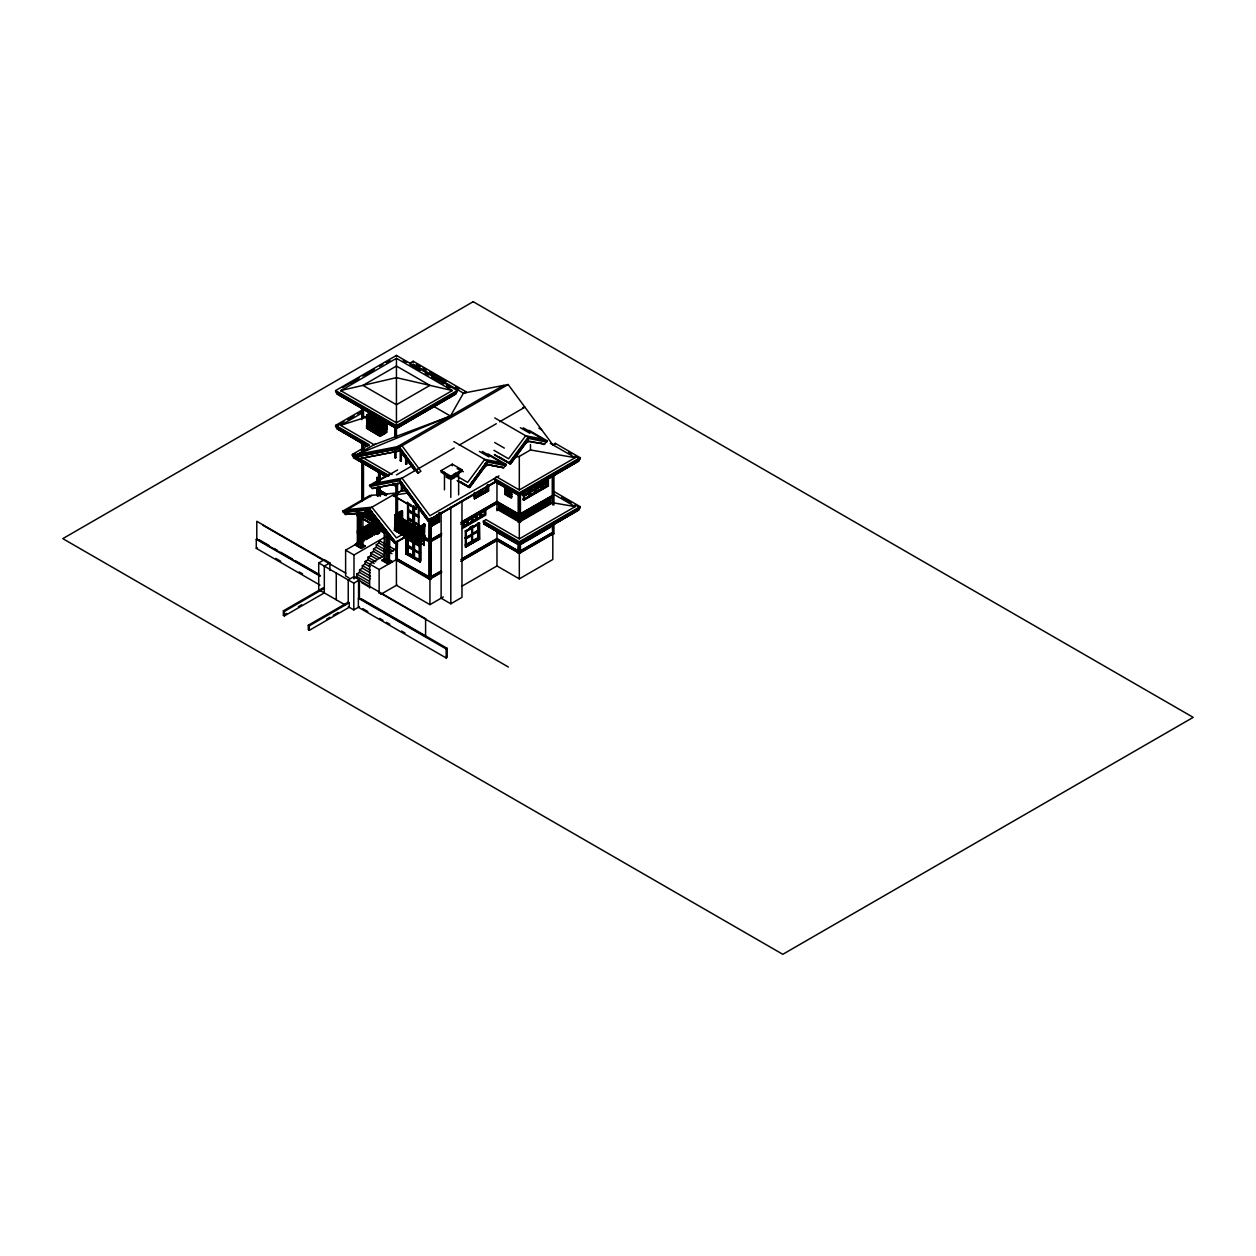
<?xml version="1.0" encoding="UTF-8"?>
<svg xmlns="http://www.w3.org/2000/svg" width="1256" height="1256" viewBox="0 0 1256 1256"><rect width="100%" height="100%" fill="white"/><g stroke="black" fill="none" stroke-linecap="round" stroke-linejoin="round"><path stroke-width="1.5" d="M418.75 543.408L421.278 543.471M423.57 543.848C424.34 545.763 424.073 543.675 422.409 544.084M423.979 543.236C423.696 535.684 424.968 547.538 420.681 542.231M423.743 545.387L424.418 539.546L423.979 545.528M494.299 454.484L510.517 463.888L527.599 440.887L527.881 438.328L546.784 442.081L547.302 440.887L528.98 430.306M576.316 456.87L579.597 458.77L579.032 461.015L519.309 495.508L495.037 481.488M488.035 453.95L506.356 464.516L505.838 465.709L486.935 461.973L468.535 486.747L469.571 487.532L486.653 464.516L487.202 462.13L468.582 487.218L457.137 480.608M527.316 441.358L544.162 443.965M505.32 465.505L503.735 467.813L486.37 464.359L469.791 487.344L460.465 481.974M546.282 441.861L544.68 444.169L527.599 440.887M370.222 512.024L345.683 514.348L370.222 512.652L394.525 543.016L405.939 536.736L394.729 543.141L369.939 512.181L369.656 509.732L343.657 512.197L345.149 514.52L370.222 512.024L394.761 542.686M405.939 536.736L406.41 536.077L394.525 543.016M506.356 464.516L487.202 460.842L468.582 487.218M547.302 440.887L528.164 437.198L509.01 462.993L509.528 463.59L528.164 438.485L509.481 463.103L510.517 463.888M526.201 442.238L510.737 463.715L499.605 457.137M373.001 520.094L371.933 519.953L375.073 516.295M372.404 520.565L374.492 518.131M375.042 517.817L372.969 520.251L371.933 519.953M465.662 392.924L465.945 391.684L463.464 393.128L450.433 416.05L357.348 454.389L402.03 445.786L420.901 471.22L417.903 473.261L399.549 448.518L355.385 457.011L354.867 455.818L375.874 443.698M429.018 520.565L399.549 479.557L369.547 485.334L370.065 486.527L399.816 480.687L429.065 520.078L428.029 520.863L400.099 483.246L399.549 480.844L429.018 520.565L496.827 481.409M394.729 543.141L395.671 542.231L369.656 509.732L343.124 512.37L342.668 511.176L369.719 495.555L396.441 493.027L369.39 508.649L342.668 511.176M364.79 512.527L368.055 518.116L368.997 517.55L365.747 511.961M418.97 543.534L420.054 542.827M422.503 544.256L422.518 544.021M335.619 390.553L396.441 355.432L457.263 390.553L457.263 391.621L396.441 426.726L335.619 391.621L335.619 390.553L396.441 425.658L457.263 390.553M342.386 387.712L352.512 381.871M355.903 379.909L359.279 377.962M362.654 376.015L367.725 373.095M371.101 371.132L374.476 369.186M379.548 366.265L382.923 364.303M386.299 362.356L389.69 360.409M351.24 382.923L357.944 379.061M364.632 375.199L373.001 370.363M386.393 362.623L389.752 360.692M452.286 390.553L396.441 377.648L340.596 390.553L396.441 422.785L452.286 390.553L396.441 358.305L340.596 390.836M409.817 363.188L413.193 361.241L465.945 391.684M369.138 445.786L335.619 426.443L335.619 425.376L362.435 409.896M335.619 426.443L344.003 421.608M350.707 417.746L354.051 415.799M357.411 413.868L360.755 411.937M366.893 446.115L336.734 428.704L336.184 426.443L341.208 423.539M347.912 419.677L352.936 416.772M433.461 406.253L450.433 416.05L374.1 444.718L340.596 425.376L362.372 412.8M366.815 425.863C368.605 427.071 365.323 417.055 366.815 414.81L369.594 413.193M367.694 414.935L366.815 415.077L380.113 423.021L384.305 420.603M366.815 415.344L370.897 412.816M370.897 413.35L367.129 415.265L367.129 426.051M370.991 413.742L366.815 416.16L380.348 423.869M370.897 414.166L367.694 416.019L380.348 423.319L385.168 420.54M369.594 415.077L372.388 413.475L372.514 418.97M372.514 413.774L369.531 415.422M368.809 417.259L368.667 426.742L368.353 416.097M369.343 427.134L369.484 417.651M370.363 414.935L370.018 427.527L370.363 418.17M370.85 418.452L371.384 428.312L371.682 413.962M375.623 414.496L375.623 417.793L376.737 417.149M372.749 429.097L372.891 419.63L372.891 428.798M375.293 414.276L375.481 430.682L375.623 418.185L376.737 417.541L376.737 420.839M373.77 420.132L373.44 429.489L372.561 419.818M369.594 422.628L372.388 421.027M372.514 421.325L367.694 424.104L380.348 431.42L386.769 427.715L387.099 428.437L380.113 432.472L366.815 424.779M374.257 420.415L374.79 430.29L374.947 415.767M367.694 424.654L372.514 421.875M366.579 426.381L366.815 428.06L380.333 435.863M375.623 421.2L375.481 430.682M367.788 426.239L367.694 414.668L380.348 421.985L383.551 420.116M376.156 431.075L376.298 421.592L376.298 430.761M380.364 419.253L379.249 419.897L375.623 417.793M377.852 422.487C380.898 438.423 376.266 436.68 379.249 420.289L380.709 419.441M377.177 422.095L376.847 431.467L375.968 421.78M370.504 427.809L370.504 414.637L370.85 427.621M379.783 422.565L384.305 420.069M379.218 423.272L378.888 432.645M380.113 422.754L385.168 419.74M379.375 423.759L379.563 433.037L379.704 423.555M371.87 428.594L371.87 414.072M380.113 423.837L385.168 421.09M381.337 432.77L380.992 423.79M382.169 432.284L382.499 422.927L382.499 432.095M385.702 421.153L380.113 424.371L366.815 416.694M380.364 424.591L379.249 425.235L376.831 423.837L379.689 425.564M373.833 414.982L374.257 429.583M383.221 427.527L384.336 426.883M383.551 428.108L384.666 427.464M377.522 422.691L377.664 431.546M376.941 424.277L383.881 428.296L385.561 427.323M380.113 431.923L387.099 427.904M380.678 433.226C378.715 434.686 382.326 421.859 380.709 419.834L379.579 420.477L383.221 422.565L379.579 420.085M383.143 431.499L383.488 422.126L383.347 431.609M384.854 430.73L384.854 421.561L384.509 430.934M385.498 420.964L385.498 430.133L386.032 420.886M380.113 433.932L387.036 429.803L382.452 427.166M380.113 434.184L387.036 429.803M386.817 431.876L380.113 435.738L380.113 433.807L366.36 425.863L380.333 434.058M385.655 433.179L380.113 436.382L366.36 428.06L380.113 435.989L387.036 432.001M398.136 427.04L455.583 393.882L396.441 428.563L337.299 393.882L396.441 428.029M385.561 476.228L353.501 457.718L352.936 455.457L388.654 476.087L352.371 455.457L352.371 454.389L369.138 444.718L335.619 425.376M352.371 455.457L355.731 453.526M361.32 450.621L364.664 448.69M355.385 457.011L399.816 448.361L417.95 472.774M357.018 459.194L402.03 450.449L357.018 459.194L355.652 456.854M357.552 459.633L359.2 458.675M397.383 446.681L503.499 385.419M354.867 455.818L399.549 447.23L508.146 384.524L552.813 444.812M399.549 448.518L400.099 450.904L414.668 470.545M400.099 450.904L414.747 470.105M394.808 450.825L394.808 457.592L395.923 457.592L395.923 450.825M394.808 457.592L395.923 457.592M319.95 585.092L256.287 548.338L256.287 539.311L257.292 538.73M400.224 450.072L400.224 460.732L401.339 460.732L401.339 451.846M400.224 460.732L401.339 460.732M377.177 477.767L377.459 481.362M256.287 548.338L257.292 547.757M379.124 477.924L378.009 478.567L378.009 482.131M405.657 456.556L405.657 463.856L406.771 463.856L406.771 458.377M369.547 485.334L388.795 474.219M405.657 463.856L406.771 463.856M352.371 454.389L388.371 475.176L390.851 473.732M397.665 469.901L374.1 483.497L402.03 478.128L429.945 515.745L498.962 475.898M396.441 474.894L413.193 465.222M378.009 490.028L379.124 489.385M379.124 489.762L378.009 490.421L378.009 493.969L379.124 493.325M371.87 495.351L347.3 509.544L371.87 507.22L396.441 537.913L402.988 534.13M399.549 479.557L454.201 448M459.209 445.111L496.324 423.712M499.621 421.78L524.945 407.18L522.857 407.572M378.009 494.362L379.124 493.718M400.099 483.246L427.809 520.69L495.068 481.707M359.875 512.935L358.478 513.751L382.907 527.85M356.798 515.258L387.602 533.674L356.798 515.258L388.151 532.717M408.2 491.441L401.528 490.531L393.207 495.665L401.528 490.861M401.355 483.654L401.355 491.08L402.47 491.08L402.47 483.654M401.355 491.08L402.47 491.08M441.123 470.608L452.286 464.155L461.973 469.744L461.973 471.361L450.81 477.814L441.123 472.209L441.123 470.608L450.81 476.197L461.973 469.744M365.182 515.572L364.617 512.212M370.222 512.652L371.87 511.694M407.399 491.159L407.337 491.96M368.526 517.503L367.977 511.239M368.055 518.116L368.997 517.55M372.435 519.764L371.886 513.107M368.275 512.307L372.498 520.015M362.262 528.038L373.707 521.428M357.913 530.864L357.913 544.413L358.478 530.864L360.865 532.246M361.822 528.933L373.707 522.072M455.74 475.176L457.137 474.36M361.822 529.577L375.23 521.837M455.834 475.223L457.843 475.679L455.441 477.06L455.441 473.198M362.262 529.64L375.356 522.088M378.998 521.366L375.874 522.166L376.816 522.527M376.345 522.025L375.795 517.394M363.439 529.797L363.785 540.959L363.785 530.001M365.794 528.446L366.124 539.609M371.65 525.071L371.996 536.218L371.996 525.259M374.005 523.705L374.335 534.868L374.335 523.909M361.822 531.194L375.23 523.454M376.266 522.857L376.91 522.339L376.674 533.517L376.345 519.372M451.689 479.243L454.091 477.845L454.091 473.983M395.326 514.693L395.326 528.226L394.761 514.693L401.747 510.658L402.579 511.145L402.532 532.199L402.532 520.847M401.182 521.067L400.852 513.563L401.355 531.524L402.03 510.815L402.03 520.675M379.704 524.6L380.819 524.6L380.254 531.508L380.819 525.667M395.876 515.337L402.312 510.972L394.761 515.337L417.667 528.556L424.638 524.521L417.667 527.913L394.761 514.693M395.876 516.938L402.312 513.233L401.747 512.275L394.761 516.295L417.667 529.514L424.638 526.138L417.667 530.158L394.761 516.938M402.312 512.589L395.876 516.295L417.667 528.87L424.638 525.495M396.331 517.66L396.661 528.807L396.661 517.849M407.949 510.815L409.064 510.171L414.15 513.107L413.036 513.751L407.949 510.815L407.949 503.075L411.34 505.038M414.15 521.24L413.036 521.884L407.949 518.948L407.949 511.208L409.064 510.564M484.188 467.106L488.992 464.328M525.134 443.462L528.336 441.625M345.227 604.968L318.726 589.676L318.726 562.908L324.315 559.674L329.904 562.908L329.904 570.554M397.838 518.131L397.508 529.294M398.168 518.336L397.838 529.483M362.262 539.326L365.543 537.427M370.442 534.601L380.819 529.263L361.822 540.221M399.016 518.807L399.345 529.969M362.105 543.864L365.182 546.282L361.273 548.542L355.118 544.994L359.028 542.09M399.345 519.011L399.016 530.158M348.964 577.886L345.62 575.955L345.62 550.159L358.604 542.67M361.822 540.865L380.254 529.577M355.118 544.994L359.028 542.733M380.238 530.817L379.704 525.667M364.617 540.096L364.947 529.326M372.828 535.354L372.828 524.38M375.167 533.988L375.167 523.03L375.842 533.988M378.684 531.963L378.684 526.484M400.177 519.497L400.523 530.644M362.607 541.634L362.607 530.283M367.301 538.934L367.301 527.583L367.631 538.73M368.479 538.259L368.479 526.908L368.809 538.055M369.641 537.568L369.641 526.217L369.986 537.38M370.818 536.893L370.818 525.542L371.148 536.705M400.523 519.686L400.177 530.848M376.91 522.433L376.91 533.706L379.422 533.219L379.422 523.831M357.772 545.23L359.875 544.507L359.875 514.458M376.91 533.706L379.422 533.219M407.949 511.208L413.036 514.144L414.48 513.296L417.871 515.258M329.904 562.908L324.315 566.126L324.315 592.895L284.374 615.942L283.369 615.361L283.369 610.856L323.294 587.792L324.315 588.373L284.374 611.437L283.369 610.856M402.532 521.24L402.532 532.199M397.555 524.364L394.761 525.966L417.667 539.185L424.638 535.81L417.667 539.845L394.761 526.625M407.949 518.948L409.064 518.304L412.455 520.251M403.694 521.915L403.694 532.874M408.388 524.615L408.388 535.574L407.949 519.325L409.064 518.681M360.425 513.484L360.425 546.768L361.273 547.255L362.937 546.282L362.937 514.96M394.541 528.431L417.887 541.65M355.118 544.35L361.273 547.899L365.182 545.638M404.872 522.59L404.872 533.549M513.72 457.388L519.309 456.415L530.472 449.962L575.154 457.702L519.309 489.95L496.136 476.574M396.158 516.656L397.006 528.619M406.049 523.265L406.049 534.224M394.541 530.236L417.887 543.456M407.227 523.94L407.227 534.899M345.62 550.159L353.988 554.995L385.09 537.05M407.949 519.325L413.036 522.26L414.48 521.428L414.48 513.688L413.365 514.332L418.452 517.268L418.452 525.008L413.365 522.072M385.718 552.671L376.329 547.255L376.329 544.68L379.124 543.063L385.388 546.674M390.067 536.485L388.402 537.458L393.175 540.206M409.566 525.291L409.566 536.265M410.743 525.966L410.743 536.94M552.844 444.797L555.325 443.352L580.146 457.686L580.146 458.77L519.309 493.891L494.487 479.557L494.487 478.489L519.309 492.823L580.146 457.686M382.923 556.863L373.55 551.447L373.55 548.872L376.329 547.255M411.905 526.657L411.905 537.615M494.487 479.557L519.309 493.561L579.597 458.77M413.915 527.803L414.26 538.965L414.48 521.805L413.365 522.465L418.452 525.385L418.499 540.52L418.499 529.545M377.004 559.25L370.756 555.639L370.756 553.064L373.55 551.447M428.029 520.863L497.345 480.812M415.422 528.289L415.767 539.452M407.949 527.065L413.036 530.001L414.15 529.357L409.064 526.421L407.603 527.269L407.603 502.117M415.767 528.493L415.422 539.64M395.876 514.693L417.667 527.269L424.921 524.035L424.371 537.254L423.806 524.035L424.371 537.254M435.706 519.576L438.328 518.069L438.328 515.368L435.706 516.891L435.706 519.576L434.592 518.932M413.365 530.189L414.48 529.545M418.217 540.802L417.102 540.802L417.667 527.583L418.217 540.802L417.667 527.269M418.217 527.913L417.102 527.913M374.209 563.442L367.961 559.831L367.961 557.256L370.756 555.639M432.19 520.957L434.812 519.45L434.812 516.765M437.763 517.739L435.141 519.262L435.141 516.561M419.331 528.682L419.677 539.845L419.677 528.87M420.509 528.007L420.854 539.154L420.854 528.195M421.686 527.332L422.016 538.479L422.016 527.52M422.864 526.657L423.194 537.803L423.194 526.845M432.19 521.35L434.812 519.843L434.812 522.527M435.141 519.639L437.763 518.131M474.627 496.952L480.608 493.498L480.608 489.73M435.361 520.157L432.739 521.68L432.739 524.364L435.361 522.841L435.361 520.157L434.246 519.513L434.246 522.198L435.361 522.841M434.246 516.436L434.246 519.12L435.706 519.968L438.328 518.445L438.328 521.13L435.706 522.653L434.592 522.009L437.214 520.486L439.443 521.774L439.443 512.699M481.158 493.828L480.043 493.184L474.077 496.622L475.192 497.282L481.158 493.828L481.158 490.06M487.469 490.185L486.355 489.542L480.389 492.98L481.503 493.624L487.469 490.185L487.469 484.518M369.861 566.723L365.166 564.023L365.166 561.448L367.961 559.831M488.6 485.02L488.6 490.829L474.909 498.397L474.909 492.807M474.344 492.917L474.344 498.726L488.317 490.672L488.317 484.863M407.603 537.584L406.489 538.227L419.897 545.967M474.344 498.726L488.6 490.829M432.19 524.035L437.763 520.816L437.763 515.007M370.19 572.72L362.372 568.214L362.372 565.64L365.166 564.023M431.907 518.54L431.907 525.809L439.16 521.617L439.16 512.527M419.897 533.062L418.782 533.706L418.782 508.554M431.907 525.809L439.443 521.774M412.753 538.102L413.083 526.939L413.083 538.29M370.52 578.718L359.577 572.406L359.577 569.832L362.372 568.214M384.226 555.592L369.641 564.023L369.641 587.981M389.093 552.781L395.593 549.029M419.002 525.071L413.915 522.135L414.59 538.777M283.369 615.361L286.698 613.446M298.347 606.711L301.675 604.795M417.667 538.541L424.638 535.166M369.295 583.82L356.783 576.598L356.783 574.023L359.577 572.406M388.999 559.391L392.06 561.809L388.151 564.07L382.012 560.521L384.619 558.37M416.27 529.168L416.6 539.939M505.352 489.196L506.466 486.512L505.352 489.196L510.925 492.415L512.055 491.771L507.864 489.353M382.012 560.521L384.619 559.014M414.15 541.995L413.036 542.639L407.054 539.185L407.054 546.093L408.169 545.449L412.659 548.04M414.15 556.188L413.036 556.832L407.054 553.378L407.054 546.486L408.169 545.842L408.169 552.734L405.939 554.022L405.939 535.967M505.352 489.573L506.466 488.929L505.352 491.614L505.352 489.573L510.925 492.807L512.055 492.164M423.806 536.94L424.921 536.94M353.988 578.215L356.783 576.598M417.667 541.509L424.873 537.223L417.667 541.776L394.321 527.913L417.667 541.383L417.667 543.314L424.638 539.295L424.873 537.615M384.242 529.184L384.242 560.521L385.09 560.992L386.769 560.035L386.769 532.623M505.352 492.007L506.466 491.363L505.352 494.048L505.352 492.007L510.925 495.225L512.055 494.581M417.667 543.581L424.873 539.421L417.667 543.958L394.321 530.095L417.667 543.958M407.886 537.427L420.179 543.864L420.179 561.919L405.939 554.022M318.726 562.908L353.8 583.161L359.389 579.927L359.389 599.049M382.012 559.878L388.151 563.426L392.06 561.165M407.054 546.093L413.036 549.547L414.15 548.903M365.166 561.448L379.124 569.502L396.975 559.203M407.054 546.486L413.036 549.924L414.48 549.092L414.48 542.184L413.365 542.843L419.331 546.282L421.011 545.324L421.011 560.804L419.614 561.605L419.614 544.193M429.945 540.159L441.672 533.392M461.423 521.994L496.968 501.474L519.309 514.363L553.095 495.178L553.095 496.795L519.309 516.295L496.968 503.405L460.795 524.286M418.232 534.035L429.678 540.645L441.405 533.879L441.405 535.48L429.678 542.262L423.131 538.479M460.795 522.669L496.968 501.788L519.309 514.693L553.095 495.178M429.945 541.776L441.405 535.48M462.224 523.14L496.968 503.075L519.309 515.981L553.095 496.795M505.352 491.614L510.925 494.848L512.055 494.205L507.864 491.787M462.773 522.496L463.888 523.14L467.891 520.832L467.891 524.71L463.888 527.018L462.773 526.374L466.777 524.066L467.891 524.71M468.221 524.506L472.225 522.198L472.225 518.336L468.221 520.643L468.221 524.506L467.106 523.862M471.44 517.488L472.57 518.131L476.574 515.824L476.574 519.701L472.57 522.009L471.44 521.366M480.122 512.479L481.236 513.123L485.24 510.815L485.24 514.693L481.236 517.001L480.122 516.357M505.352 494.048L510.925 497.282L512.055 496.622L507.864 494.205M498.977 504.943L500.092 504.3L500.092 508.696L498.977 509.339L498.977 504.943L500.783 505.995L501.898 505.352M472.774 520.596L475.443 519.058L476.574 519.701M481.456 515.588L484.125 514.049L485.24 514.693M463.323 526.688L467.326 524.38L467.326 520.518M535.904 485.051L529.608 488.804L529.608 492.101L535.339 488.788L535.339 485.507M536.234 484.863L541.948 481.55M545.151 479.714L548.009 478.049M476.903 519.497L480.907 517.189L480.907 513.327L476.903 515.635L476.903 519.497L475.789 518.854M533.612 486.763L523.783 492.43L523.783 500.171L522.653 499.527M536.877 484.879L548.354 478.253L548.354 485.994L523.783 500.171M413.365 549.736L419.331 553.19L420.462 552.546M462.349 528.556L485.805 515.007L485.805 509.858M420.462 559.831L419.331 560.474L413.365 557.02L414.48 556.377L414.48 549.484L413.365 550.128L419.331 553.566L420.462 552.923M504.033 510.957L502.918 511.6L501.113 510.564L501.113 506.184L502.227 505.54M533.345 492.98L529.059 495.461L530.173 496.104L535.904 492.792L535.904 489.51L522.998 495.272L524.113 495.916L524.113 492.635L522.653 491.787M533.345 489.291L529.059 491.771L530.173 492.415L530.173 489.134L529.059 488.49M539.405 485.805L535.119 488.286L536.234 488.929L536.234 485.632M544.036 483.12L546.894 481.472L548.009 482.116L548.009 478.834M501.113 506.184L502.918 507.22L504.033 506.576M535.668 488.6L541.399 485.303M541.729 485.099L547.459 481.802L547.459 478.505M504.708 506.969L503.593 507.612L505.383 508.649L505.383 513.029L506.513 512.385M548.009 482.116L523.548 495.979L523.548 499.276L529.278 495.963L529.278 492.682M469.603 527.583L472.947 525.652M522.998 495.665L524.113 496.308L529.844 492.996L529.844 496.293L524.113 499.59L522.998 498.946M535.904 489.118L535.904 485.821L534.773 485.177L534.773 488.474L536.234 489.306L541.948 486.009L541.948 489.291L536.234 492.603L535.119 491.96L539.405 489.479M540.834 484.973L542.294 485.805L548.009 482.508L548.009 485.789L542.294 489.102L541.179 488.458M479.384 522.904L465.411 530.974L465.411 547.098L479.651 539.185L479.384 522.904L479.384 539.028L465.411 547.098M498.977 509.339L500.783 510.376L501.898 509.732M479.651 523.077L465.693 531.131L465.693 547.255M553.174 491.065L580.131 506.623L580.131 507.707L519.309 542.812L483.309 522.025L485.805 519.529L519.309 538.871L575.154 506.623L553.378 494.048M501.113 510.564L502.227 509.92M465.128 530.817L466.259 531.461L472.225 528.007L472.225 534.899M471.44 527.159L472.57 527.818L478.536 524.364L478.536 531.257L465.693 538.416M542.608 487.626L546.894 485.146L548.354 485.994M483.309 522.025L519.309 542.498L579.566 507.707L579.016 509.952L519.309 544.429L483.874 523.972L483.591 521.868M541.399 488.976L535.668 492.274L535.668 488.992M541.729 488.772L547.459 485.475L547.459 482.178M504.708 511.349L503.248 512.181L503.248 507.031M308.285 625.237L348.226 602.173L349.231 602.77L349.231 607.276L309.306 630.339L308.285 629.743L308.285 625.237L309.306 625.818L349.231 602.77M483.874 523.972L519.309 544.099L578.451 509.952L519.309 544.633L484.157 523.799M484.157 524.349L485.805 523.391M361.084 598.641L447.183 648.347L447.183 657.375L446.163 657.971L358.368 607.276L358.368 598.249L359.389 597.668M508.649 513.625L507.518 514.269L507.518 509.889L505.728 508.837L505.728 513.233L506.843 512.589M511.114 515.054L509.999 515.698L508.193 514.662L508.193 510.266L509.999 511.302L511.114 510.658M466.635 536.846L478.536 531.649L478.536 538.541L472.57 541.995L471.44 541.352M510.329 511.506L511.443 510.862L511.443 515.243L510.329 515.886L510.329 511.506L512.134 512.542L513.578 511.71M465.693 538.039L471.675 534.585L471.675 527.677M477.986 530.943L472.005 534.381L472.005 527.489M326.591 619.177L329.92 617.261M333.248 615.346L338.241 612.457M465.128 538.102L466.259 538.745L472.225 535.292L472.225 542.184L466.259 545.638L465.128 544.994M509.308 514.002L507.864 514.85L507.864 509.685M512.464 512.354L512.464 517.503L513.924 516.671L515.714 517.707L514.599 518.351L512.809 517.315L512.809 512.935L514.599 513.971L515.714 513.327M514.944 514.159L516.734 515.196L516.734 519.591L514.944 518.555L514.944 514.159L516.059 513.516M510.329 515.886L512.134 516.923L513.249 516.279M466.635 544.131L471.11 541.54L472.225 542.184M472.947 540.488L477.421 537.898L479.651 539.185M518.194 514.363L517.08 515.007L517.08 520.172L498.648 509.528L498.648 504.363M348.226 606.695L353.8 609.914L359.389 606.695M380.756 594.355L396.975 584.998M465.693 545.324L471.675 541.87L471.675 534.962M514.944 518.555L516.059 517.896M523.783 514.096L521.899 515.196L521.899 519.576L523.783 518.493L523.783 514.096L522.669 513.453M523.03 513.249L524.145 513.892L526.029 512.809L526.029 517.189L524.145 518.288L523.03 517.645L524.914 516.546L526.39 517.378L526.39 512.212M525.259 511.569L526.735 512.401L528.635 511.302L528.635 515.698L526.735 516.781L525.62 516.138M527.865 510.454L528.98 511.098L530.864 510.015L529.749 509.371L529.749 513.751L531.225 514.583L531.225 509.418L530.111 508.774M531.571 513.987L533.47 512.903L533.47 508.507L531.571 509.606L531.571 513.987L530.456 513.343M532.701 507.66L533.816 508.303L535.715 507.22L535.715 511.6L533.816 512.699L532.701 512.055L534.601 510.957L536.061 511.789L536.061 506.623M535.292 506.168L536.422 506.812L538.306 505.713L538.306 510.109L536.422 511.192L535.292 510.548L537.191 509.465L538.306 510.109M540.551 504.425L538.667 505.509L538.667 509.905L537.537 509.261M548.338 504.315L550.238 503.216L550.238 498.836L548.338 499.919L548.338 504.315L547.224 503.672M461.784 586.269L496.968 565.954L496.968 532.418L499.653 532.293L497.298 532.23M531.021 513.673L532.905 512.574L532.905 508.193M540.692 508.083L542.592 506.984L542.592 502.604M499.982 532.481L498.868 533.125L500.092 533.847L500.092 531.602M527.865 514.85L528.98 515.494L530.864 514.395L531.021 509.277M538.667 509.905L540.551 508.806L540.692 503.687M541.258 508.397L543.141 507.314L543.141 502.918L541.258 504.017L541.258 508.397L540.143 507.754M543.503 507.11L545.387 506.011L545.387 501.631L543.503 502.714L543.503 507.11L542.388 506.466M546.093 505.603L547.993 504.52L547.993 500.124L546.093 501.223L546.093 505.603L544.978 504.959M520.424 519.529L521.538 520.172L550.583 503.405L550.583 498.24M429.945 577.242L441.405 570.946L441.405 572.563L429.678 579.33L429.678 577.729L396.975 558.841L428.327 576.3M462.224 558.606L496.968 538.541L519.309 551.447L553.095 532.261L553.095 533.879L519.309 553.378L496.968 540.488L460.795 561.369M429.678 577.729L441.405 570.946M460.795 559.752L496.968 538.871L519.309 551.761L553.095 532.261M441.672 572.077L428.83 578.859L428.83 518.54M461.784 560.474L496.968 540.159L519.309 553.064L552.813 533.706M431.075 518.54L431.075 578.859L429.945 579.503L395.86 559.815L395.86 542.514M507.974 537.097L506.859 537.741L502.337 535.135M508.303 537.285L507.189 537.929L511.71 540.551M514.725 541.006L512.385 540.928M515.07 541.195L513.955 541.838L515.18 542.545L515.18 540.315M483.309 520.957L519.309 541.744L580.131 506.623M522.025 543.361L523.783 542.341L522.669 541.697M526.515 540.771L528.289 539.75M529.247 539.201L535.747 535.449M536.218 535.166L542.718 531.414M543.691 530.864L545.449 529.844L545.449 527.599M545.936 529.561L547.695 528.54L546.58 527.897M521.538 544.036L550.583 527.269M518.194 543.487L518.194 553.064L518.744 543.157M428.327 577.917L396.409 559.485L396.441 585.296L429.945 604.654L443.352 596.914M520.424 543.487L520.424 553.064L518.194 553.064M553.943 522.213L553.943 533.706L552.813 534.35L552.263 526.374M441.123 512.37L441.123 598.201L450.81 603.791L461.973 597.338L461.973 500.704M496.968 565.954L519.309 578.859L552.813 559.501L552.813 524.773M358.368 598.249L446.163 648.944L447.183 648.347M375.874 522.166L378.606 520.69M340.596 425.376L366.36 417.102M371.933 520.345L368.84 511.993M508.146 384.524L463.464 393.128L413.193 364.099M407.745 492.996L393.207 495.335L416.552 509.135L393.207 495.665M370.426 496.732L369.719 495.555M420.477 542.78L420.901 542.985M575.154 506.623L552.813 502.761L519.309 522.104L496.968 509.198M421.105 544.005L421.969 544.398L421.184 544.115M538.855 428.139L541.65 429.756M416.49 364.209L419.787 366.124M423.084 368.024L426.381 369.923M429.678 371.823L432.975 373.739M436.272 375.638L446.163 381.353M568.56 452.082L571.873 453.981M575.185 455.897L580.146 458.77M416.584 364.585L419.959 366.548M431.813 373.377L435.204 375.34M440.275 378.276L443.666 380.223M455.504 387.068L458.895 389.015M550.332 443.368L575.185 457.686M523.25 427.794L542.749 439.05L525.667 435.769L508.601 458.77L493.969 450.323M520.345 427.747L529.938 433.304M403.192 360.409L406.583 362.356M409.958 364.303L420.085 370.159M425.156 373.095L428.531 375.042M433.603 377.962L443.745 383.818M413.177 366.501L419.881 370.363M431.593 377.13L434.937 379.061M446.649 385.828L450.009 387.759M540.661 442.677L543.911 444.561M494.801 417.934L528.164 437.198M494.723 442.536L504.331 448.094M546.894 481.864L548.009 482.508M494.817 455.08L509.528 463.59M541.179 484.785L542.294 485.428L542.294 482.131M561.605 496.999L571.7 502.84M575.075 504.786L580.131 507.707M482.304 451.438L501.803 462.695L484.722 459.398L467.656 482.414L457.906 476.778M540.834 485.365L541.948 486.009M479.384 451.391L488.992 456.933M540.834 488.647L541.948 489.291M453.856 441.578L487.202 460.842M535.904 489.51L534.773 488.867L534.773 492.148L535.904 492.792M549.123 498.192L550.238 498.836M529.059 487.72L530.173 488.364M549.123 502.573L550.583 503.405M529.844 492.996L528.713 492.352L528.713 495.649L529.844 496.293M546.878 503.876L547.993 504.52M544.272 505.367L545.748 506.199L545.748 501.034M542.027 506.67L543.141 507.314M508.696 488.443L505.901 486.826L505.901 488.867L511.49 492.101M505.352 486.763L510.925 489.981M495.319 481.331L519.309 495.178L578.482 461.015L519.309 495.712L495.319 481.864M539.436 508.162L540.896 508.994L540.896 503.829M511.49 492.478L505.901 489.259L505.901 491.3L511.49 494.519M535.715 507.22L534.601 506.576L534.601 510.957M511.49 494.911L505.901 491.693L505.901 493.734L511.49 496.952M376.172 417.479L379.814 419.567M380.144 419.771L382.562 421.168M533.47 508.507L532.356 507.864L532.356 512.26L533.47 512.903M382.562 421.545L380.144 420.148L380.113 433.54M375.623 418.185L379.249 420.289M382.499 422.927L382.311 431.97M367.694 415.202L380.348 422.518M366.815 414.81L380.113 422.487M381.337 423.602L380.992 432.959M460.183 469.885L463.385 471.722M369.829 418.248L370.018 427.527M457.137 468.567L461.973 471.361M377.381 423.507L379.814 424.905M528.635 511.302L527.504 510.658L527.504 515.054L528.635 515.698M362.937 415.893L367.537 418.546M526.029 512.809L524.914 512.165L524.914 516.546M548.825 526.609L549.94 527.253L547.067 527.614M366.815 424.245L380.348 431.954M373.927 429.772L374.115 420.399M377.334 431.75L377.664 422.377M520.424 514.363L521.538 515.007L521.538 520.172M553.943 533.706L552.263 533.392L553.095 533.879M452.694 477.045L454.091 477.845M460.214 481.676L467.97 486.15M522.669 517.849L523.783 518.493M458.252 480.954L469.571 487.532M503.483 511.286L501.678 510.25L501.678 505.854M505.948 512.715L504.143 511.679L504.143 507.283M508.083 513.94L506.278 512.903L506.278 509.983M505.383 513.029L503.593 511.993L503.483 506.906M505.728 513.233L507.518 514.269M336.184 426.443L368.024 444.828M365.779 445.142L337.299 428.704L367.459 446.649M524.914 540.41L526.029 541.053L523.155 541.43M480.907 517.189L479.792 516.546L479.792 512.684M501.662 534.742L500.438 534.035L500.438 531.806M516.734 543.456L515.51 542.733L515.51 540.504M496.968 532.418L517.08 544.036M471.11 517.692L472.225 518.336M363.973 458.205L392.092 474.454M477.421 523.721L478.536 524.364M471.11 521.554L472.225 522.198M520.424 553.064L519.874 543.157M385.859 476.087L354.051 457.718L385.859 476.621M478.536 531.257L477.421 530.613L471.44 534.067L472.57 534.711L472.57 527.818M471.11 527.363L472.225 528.007M477.421 531.005L478.536 531.649M462.444 522.7L463.558 523.344M393.097 484.062L396.441 485.994M392.563 484.078L396.158 486.15M392.28 484.235L396.943 486.92M462.444 526.562L463.558 527.206L463.323 522.826M437.214 514.348L438.328 514.991M437.214 514.725L438.328 515.368M471.11 534.648L472.225 535.292M437.214 517.409L438.328 518.069M437.214 517.802L438.328 518.445M465.128 537.709L466.259 538.353L466.259 531.461M379.689 490.123L386.989 494.346M386.707 494.503L379.124 490.123L379.124 491.787L385.2 495.304M379.689 491.787L386.393 495.665M413.585 513.421L408.498 510.501L408.498 504.692M419.002 516.561L413.915 513.625L413.915 505.885M413.585 513.814L408.498 510.878L408.498 518.618L413.585 521.554M419.002 516.938L413.915 514.002L413.915 521.742L419.002 524.678M413.365 513.94L418.452 516.875L418.452 509.135M401.465 511.145L402.312 511.616M423.806 524.035L424.638 524.521M402.312 513.233L401.747 512.275M424.638 526.138L424.088 525.165M400.852 513.94L400.523 521.067M413.585 521.947L408.498 519.011L408.388 535.574M399.675 514.615L399.345 518.084M398.513 514.913L398.843 518.759M397.006 515.776L397.336 525.118M408.498 526.751L413.585 529.687M424.638 535.81L424.088 534.836M405.641 526.123L428.359 539.232M406.787 527.426L414.951 532.152M395.876 525.966L399.235 527.913M402.579 529.844L414.307 536.61M407.494 536.861L410.586 538.651M413.695 540.441L419.897 544.036L419.897 562.091M361.43 513.406L379.234 523.689M359.247 512.793L382.468 526.201M359.247 513.453L383.52 527.457M413.585 549.217L407.603 545.763L407.603 538.871M419.897 552.86L413.915 549.422L413.915 542.514M413.585 549.61L407.603 546.156L407.603 553.064L413.585 556.502M419.897 553.252L413.915 549.798L413.915 556.706L419.897 560.145M379.689 530.487L384.713 533.392M378.574 530.487L380.254 531.508M389.234 536.971L392.421 538.808M409.66 553.598L412.659 555.325M419.897 561.448L406.489 553.708L406.489 536.296M420.179 561.919L406.222 553.865L406.222 535.81M385.388 544.099L379.124 540.488L379.124 543.063M388.512 545.905L394.761 549.516M388.512 548.48L393.207 551.196M357.363 530.864L362.042 533.58L357.363 531.508M360.865 533.863L358.478 532.481L375.356 522.731L375.513 534.192M357.363 532.481L362.042 535.182L357.363 533.125M376.329 544.68L385.718 550.097M388.842 551.902L391.966 553.708M431.075 578.859L430.51 518.226M373.55 548.872L384.493 555.183M358.478 542.152L360.865 543.534M362.105 544.507L365.182 546.282M388.999 560.035L392.06 561.809M357.363 542.152L362.042 544.869L357.363 542.796M389.407 561.558L389.831 535.794M370.756 553.064L380.128 558.48M367.961 557.256L375.779 561.762M362.372 565.64L370.19 570.145M359.577 569.832L370.52 576.143M356.783 574.023L369.295 581.245M359.389 579.927L353.8 576.708L348.226 579.927L348.226 602.864M323.812 559.972L256.789 521.287L256.789 539.012L320.453 575.766M262.787 525.228L345.793 573.144M381.353 593.68L508.397 667.03M361.806 582.721L369.641 587.243M258.971 539.688L269.019 545.496M274.044 548.401L277.403 550.332M280.747 552.263L292.475 559.03M295.835 560.977L319.291 574.51M256.287 539.311L319.95 576.064M275.723 558.386L280.747 561.291M299.179 571.935L302.539 573.866M362.764 608.642L367.835 611.562M379.642 618.392L383.017 620.338M386.408 622.285L389.784 624.248M401.59 631.062L404.966 633.008M369.39 508.649L395.64 542.686L369.39 509.889M399.549 447.23L418.421 472.664M370.583 486.323L372.169 488.615L402.03 482.775L372.687 488.411M366.171 513.594L368.605 517.786M365.182 512.291L368.448 517.88M369.295 511.883L372.216 518.304M415.422 503.248L416.552 508.821M555.325 443.352L555.325 444.436M553.943 474.328L553.943 504.975M552.813 474.988L552.813 504.975M552.263 476.574L552.263 503.389M549.673 498.506L549.673 502.902L547.789 503.986L547.789 501.065M547.428 499.81L547.428 504.19L545.544 505.289L545.544 502.353M544.837 501.301L544.837 505.697L542.937 506.78L542.937 502.4M542.294 485.805L542.294 489.102M541.948 482.335L541.948 485.617M539.986 504.096L539.986 508.492L538.102 509.575L538.102 505.195M537.756 505.399L537.756 509.779L535.857 510.878L535.857 506.482M537.191 505.069L537.191 509.465M536.422 506.812L536.422 511.192M536.234 489.306L536.234 492.603M535.339 489.181L535.339 492.478L529.608 495.775L529.608 492.493M535.15 506.89L535.15 511.286L533.266 512.37L533.266 507.989M533.816 508.303L533.816 512.699M530.472 444.546L530.472 449.962M530.315 509.685L530.315 514.081L528.415 515.164L528.415 510.784M530.173 492.807L530.173 496.104M529.844 489.322L529.844 492.619M528.98 511.098L528.98 515.494M528.713 488.678L528.713 491.975M528.07 510.988L528.07 515.368L526.17 516.467L526.17 512.071M526.735 512.401L526.735 516.781M525.479 512.479L525.479 516.875L523.579 517.959L523.579 513.578M524.113 496.308L524.113 499.59M524.145 513.892L524.145 518.288M523.234 513.783L523.234 518.163M520.424 493.687L520.424 522.418M519.874 493.357L519.874 522.088M519.309 456.415L519.309 489.95M519.309 492.823L519.309 538.871M519.309 541.744L519.309 578.859M518.744 493.357L518.744 522.088M518.194 493.687L518.194 522.418M515.494 513.845L515.494 518.226M515.164 513.641L515.164 518.037L513.359 516.985L513.359 512.605M514.599 513.971L514.599 518.351M513.924 513.751L513.924 516.671M512.684 512.212L512.684 516.609L510.894 515.572L510.894 511.176M512.134 512.542L512.134 516.923M511.49 490.06L511.49 498.24L504.786 494.377L504.786 486.637M510.925 490.374L510.925 492.415M510.925 492.807L510.925 494.848M510.925 495.225L510.925 497.282M510.548 510.988L510.548 515.368L508.759 514.332L508.759 509.952M509.999 511.302L509.999 515.698M502.918 507.22L502.918 511.6M501.332 505.666L501.332 510.046L499.543 509.01L499.543 504.629M500.783 505.995L500.783 510.376M496.968 482.351L496.968 510.737M488.035 484.91L488.035 490.499M486.92 486.088L486.92 489.856L480.938 493.31L480.938 489.542M484.675 510.501L484.675 514.363L480.687 516.671L480.687 512.809M481.503 489.856L481.503 493.624M481.236 513.123L481.236 517.001M480.341 512.998L480.341 516.875L476.338 519.183L476.338 515.305M479.101 523.391L479.101 538.871L465.976 546.768L465.976 531.288L479.384 523.548L477.986 522.747L477.986 538.227L472.005 541.681L472.005 534.773M476.008 515.51L476.008 519.372L472.005 521.68L472.005 517.817M475.192 493.498L475.192 497.282M474.627 492.43L474.627 498.883M472.57 518.131L472.57 522.009M472.57 535.103L472.57 541.995M471.675 518.006L471.675 521.884L467.672 524.192L467.672 520.314M466.777 520.188L466.777 524.066M466.259 538.745L466.259 545.638M463.888 523.14L463.888 527.018M462.993 523.014L462.993 526.892M458.628 473.324L458.628 494.848M452.286 464.155L452.286 465.772M450.81 475.867L450.81 497.407M450.81 507.141L450.81 603.791M446.163 648.944L446.163 657.971M444.467 472.209L444.467 489.84M438.894 513.72L438.894 521.46L432.457 525.495L432.457 517.755M435.706 519.968L435.706 522.653M432.19 517.582L432.19 525.966M429.945 519.183L429.945 604.654M429.678 540.645L429.678 542.262M423.194 526.452L423.194 537.803M422.016 527.128L422.016 538.479M420.854 527.803L420.854 539.154M419.677 528.493L419.677 539.845M419.331 546.282L419.331 553.19M419.331 553.566L419.331 560.474M416.6 529.357L416.6 540.315M414.48 507.502L414.48 513.296M413.365 506.199L413.412 538.102M413.585 542.325L413.365 557.02M413.193 361.241L413.193 362.309M413.036 506.011L413.036 513.751M413.036 514.144L413.036 521.884M413.036 522.26L413.036 530.001M413.036 542.639L413.036 549.547M413.036 549.924L413.036 556.832M408.169 540.268L408.169 545.449M406.206 456.242L406.206 464.186M401.904 483.325L401.904 491.41M400.79 449.758L400.79 461.046M400.02 518.084L399.675 514.238L399.675 518.273M397.524 483.262L397.524 492.87M397.524 498.632L397.524 514.018M397.524 540.912L396.975 560.459L396.975 541.242M396.975 483.591L396.975 514.332M396.441 355.432L396.441 356.516M396.441 358.305L396.441 424.732M396.441 425.658L396.441 437.135M396.504 516.467L396.504 525.589M395.876 427.715L395.876 437.449M395.86 484.863L395.876 527.913M395.357 451.14L395.357 457.922M394.761 427.071L394.761 436.805M394.761 528.289L394.761 530.095M388.999 537.16L388.999 561.322M388.371 475.176L388.371 476.244M388.151 533.046L388.151 562.766M387.319 532.56L387.319 562.295M386.817 422.487L386.817 429.678L386.487 422.299M385.828 420.776L385.686 430.259M385.09 531.633L385.09 560.992M384.65 421.451L384.65 430.62M384.148 420.76L384.148 428.139M383.881 420.917L383.881 428.296M383.551 420.854L383.677 431.42M380.238 473.355L380.238 481.017M380.238 486.763L380.238 496.34M379.783 433.351L379.814 419.959L376.172 417.871L376.172 421.168M379.689 471.754L379.689 481.331M379.689 487.077L379.689 494.738M379.124 569.502L379.124 593.46M379.029 524.851L379.029 532.152M378.574 471.11L378.574 482.602M378.574 486.433L378.574 496.01M378.197 423.084L378.197 432.252M377.758 524.788L377.758 534.177M377.459 488.867L377.459 496.371M376.988 421.985L377.177 431.263M377.177 481.519L377.177 477.123L376.894 481.158M377.177 487.155L377.177 494.644M376.894 488.898L376.894 494.691M376.674 522.543L376.674 533.517M374.79 421.105L374.79 430.29M374.335 523.516L374.335 534.868M373.566 420.022L373.77 429.301M373.503 413.004L373.503 418.405M373.048 413.397L373.048 418.892M372.844 413.287L372.844 418.782M372.702 413.585L372.702 419.096M372.435 515.18L372.435 520.408M371.996 524.867L371.996 536.218M371.336 414.15L371.384 428.312M369.091 511.239L368.526 518.147L368.526 511.553M368.149 415.987L368.322 426.161M367.82 416.176L367.977 426.349M367.364 414.747L367.364 425.549M363.785 529.608L363.785 540.959M363.486 408.373L363.486 418.107M363.486 443.399L363.486 449.24M363.486 462.867L363.486 499.841M362.937 408.043L362.937 418.421M362.937 441.782L362.937 449.57M362.937 462.538L362.937 500.171M361.806 408.043L361.806 419.724M361.806 443.085L361.806 450.873M361.806 462.538L361.806 501.474M361.273 513.955L361.273 547.255M358.196 513.547L358.196 545.481M357.363 513.06L357.363 544.994M353.988 554.995L353.988 578.953M353.8 583.161L353.8 609.914M336.263 573.034L336.263 599.787M309.306 625.818L309.306 630.339M284.374 611.437L284.374 615.942M456.697 391.621L456.148 393.882L396.441 428.343L336.734 393.882L336.184 391.621L396.441 426.412L456.697 391.621M503.216 467.609L484.722 464.061L503.216 467.609M473.198 301.691L62.8 538.636L782.802 954.309L1193.2 717.364L473.198 301.691M396.441 366.046L362.937 385.388L396.441 404.73L429.945 385.388L396.441 366.046M389.941 454.138L389.941 454.138M447.356 476.134L445.959 476.95L449.318 478.881L450.716 478.081L447.356 476.134M435.361 517.08L432.739 518.602L432.739 521.287L435.361 519.764L435.361 517.08M529.278 489.008L523.548 492.305L523.548 495.602L529.278 492.289L529.278 489.008M425.596 618.737L358.572 580.052L358.572 597.778L425.596 636.478L425.596 618.737"/></g></svg>
